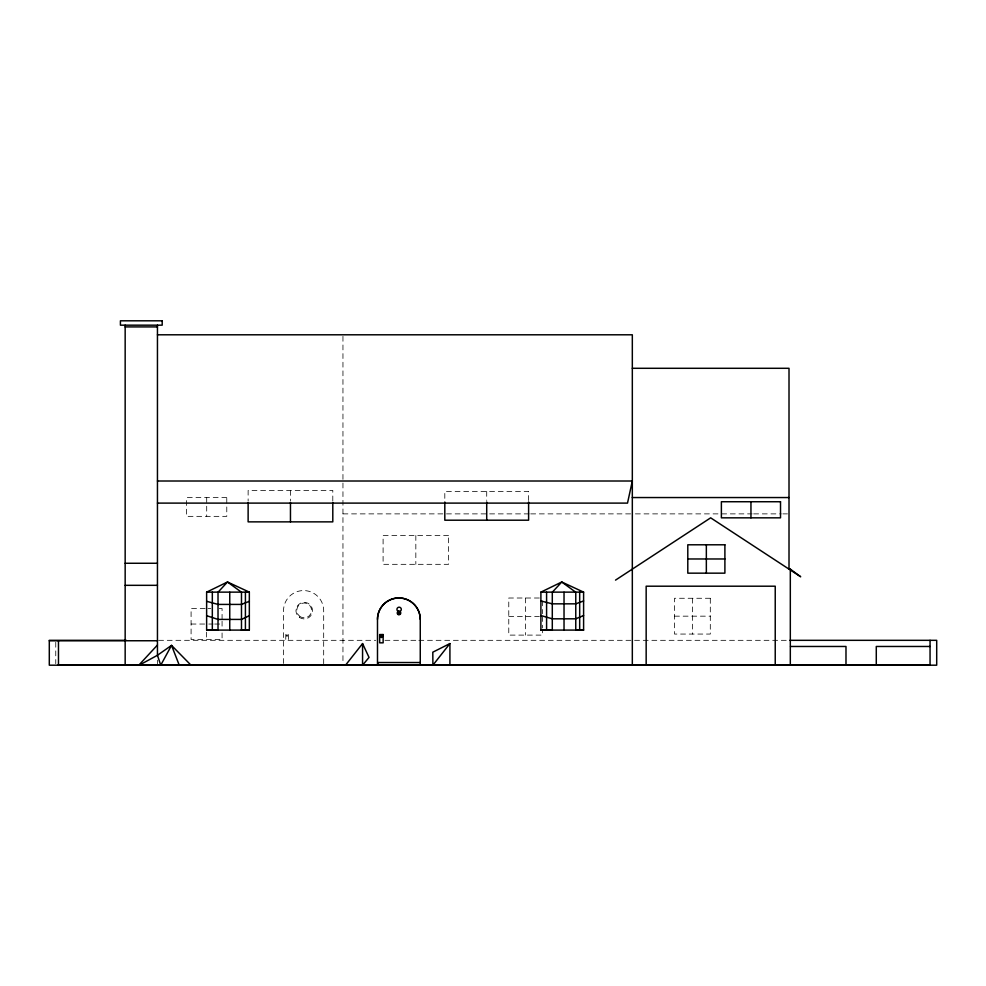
<?xml version="1.0" encoding="UTF-8"?>
<svg xmlns="http://www.w3.org/2000/svg" width="986" height="986" viewBox="0 0 986 986"><rect width="100%" height="100%" fill="white"/><g stroke="black" fill="none" stroke-linecap="round" stroke-linejoin="round"><path stroke-width="0.74" stroke-dasharray="4.93 3.7" d="M286.371 635.169C286.606 638.608 289.058 633.924 286.532 635.009M342.955 513.879L529.199 513.879M530.727 513.879L632.322 513.879M635.391 513.879L752.133 513.879M753.674 513.879L781.319 513.879M782.859 513.879L787.469 513.879M539.33 598.009L508.776 598.009L508.776 635.107L542.386 635.107L542.386 629.401M205.162 608.547L191.087 608.547L191.087 639.532L222.072 639.532L222.072 629.672M207.984 608.547L210.794 608.547M219.249 608.547L222.072 608.547L222.072 619.812M674.51 616.164L710.302 616.164M508.776 616.558L539.33 616.558M191.087 624.039L207.319 624.039M208.785 624.039L213.21 624.039M214.689 624.039L222.072 624.039M158.623 640.321L375.74 640.321M384.971 640.321L417.312 640.321M418.853 640.321L788.406 640.321M692.406 598.268L692.406 634.06M542.386 600.856L542.386 613.699M542.386 616.558L542.386 627.971M528.607 500.494L528.607 491.398L444.809 491.398L444.809 500.494M525.575 598.009L525.575 635.107M486.714 491.398L486.714 500.494M415.833 535.521L415.833 564.325M342.955 336.337L342.955 663.664M332.8 500.913L332.8 490.449L248.127 490.449L248.127 500.913M323.679 663.677L323.679 610.642A20.077 20.077 0 0 0 303.602 590.565A20.077 20.077 0 0 0 283.524 610.642L283.524 663.677M290.463 490.449L290.463 500.913M222.072 621.217L222.072 628.267M206.703 497.585L206.703 516.356M206.579 632.149L206.579 639.532M157.452 660.152L157.452 663.775M55.758 642.28L55.758 663.664M285.78 634.466L285.767 639.951L288.393 639.951L288.393 634.466L285.78 634.466M226.78 497.585L186.625 497.585L186.625 516.356L226.78 516.356L226.78 497.585M448.568 535.521L383.098 535.521L383.098 564.325L448.568 564.325L448.568 535.521M710.302 598.268L674.51 598.268L674.51 634.06L710.302 634.06L710.302 598.268M299.473 616.127A7.42 7.42 0 0 0 311.514 611.628A7.42 7.42 0 0 0 301.605 603.444A7.42 7.42 0 0 0 299.473 616.127M299.387 617.372A8.295 8.295 0 0 0 312.488 611.48A8.295 8.295 0 0 0 300.841 603.075A8.295 8.295 0 0 0 299.387 617.372"/><path stroke-width="1.48" d="M157.452 325.17L157.452 655.283L160.743 665.193L171.539 645.374L190.581 664.761M362.565 643.575L362.565 665.193L369.035 657.428L362.565 643.575L345.531 665.193L348.366 665.02M449.912 665.193L449.912 643.575L432.891 665.193L435.726 665.02M139.199 664.761L157.452 645.041M615.523 580.125L710.659 517.835L789.01 569.132L790.316 569.132L800.694 576.773L790.168 569.896M139.199 665.193L157.452 655.283L171.539 645.374L179.082 664.761M449.912 643.575L432.805 652.19L432.891 664.761M206.629 592.13L227.495 581.999L249.335 592.13L249.335 630.091L241.484 630.202L241.484 592.229L227.495 581.999L218.017 592.229L218.017 630.202L206.629 630.091L206.629 592.13L249.335 592.13M540.895 592.13L561.761 581.999L583.601 592.13L583.601 630.091L575.762 630.202L575.762 592.229L561.761 581.999L552.296 592.229L552.296 630.202L540.895 630.091L540.895 592.13L583.601 592.13M249.335 615.695L241.484 619.418L218.017 619.418L206.629 615.695M583.601 615.535L575.762 618.814L552.296 618.814L540.895 615.535M249.335 601.3L241.484 604.418L218.017 604.418L206.629 601.3M583.601 600.979L575.762 603.839L552.296 603.839L540.895 600.979M125.16 326.908L157.452 326.908M157.452 334.796L632.322 334.796L632.322 665.193M632.322 368.296L789.01 368.296L789.01 569.132M157.452 481.008L632.322 481.008L627.515 503.106L157.452 503.106M632.322 497.548L789.01 497.548M687.797 558.976L724.895 558.976M125.16 563.265L157.452 563.265M125.16 585.327L157.452 585.327M206.629 630.091L249.335 630.091M540.895 630.091L583.601 630.091M126.294 640.321L49.3 640.321L49.3 665.193L936.7 665.193L936.7 640.321L789.946 640.321M49.3 640.752L157.452 640.752M790.538 646.471L845.988 646.471L845.988 665.193M930.057 646.471L876.283 646.471L876.283 665.193M420.258 662.53L377.885 662.53L377.885 665.143M58.47 664.761L930.057 664.761M930.057 640.321L930.057 665.193M790.316 569.132L790.316 665.193M775.23 665.193L775.23 586.202L646.163 586.202L646.163 665.193M750.95 501.738L750.95 517.835M706.346 544.79L706.346 573.162M579.682 592.179L579.682 630.153M564.029 592.229L564.029 630.202M546.589 592.179L546.589 630.153M528.607 502.01L528.607 520.201L444.809 520.201L444.809 502.01M486.714 502.01L486.714 520.201M377.49 665.193L377.49 619.319A21.384 21.384 0 0 1 398.874 597.935A21.384 21.384 0 0 1 420.258 619.319L420.258 665.193M332.8 502.416L332.8 521.865L248.127 521.865L248.127 502.416M290.463 502.416L290.463 521.865M245.415 592.179L245.415 630.153M229.75 592.229L229.75 630.202M212.323 592.179L212.323 630.153M125.16 325.17L125.16 665.193M58.47 640.752L58.47 665.193M377.49 619.368A21.384 21.384 0 0 1 398.874 597.984A21.384 21.384 0 0 1 420.258 619.368M162.197 320.807L120.415 320.807L120.415 325.17L162.197 325.17L162.197 320.807M780.518 501.738L721.382 501.738L721.382 517.835L780.518 517.835L780.518 501.738M724.895 544.79L687.797 544.79L687.797 573.162L724.895 573.162L724.895 544.79M383.147 634.54L379.659 634.54L379.659 642.835L383.147 642.835L383.147 634.54M397.789 611.098A2.182 2.182 0 0 0 401.29 609.656A2.182 2.182 0 0 0 398.295 607.351A2.182 2.182 0 0 0 397.789 611.098M398.122 614.512A1.75 1.75 0 0 0 400.747 613.009A1.75 1.75 0 0 0 398.122 611.493A1.75 1.75 0 0 0 398.122 614.512M398.258 614.093A1.306 1.306 0 0 0 400.304 613.107A1.306 1.306 0 0 0 398.43 611.825A1.306 1.306 0 0 0 398.258 614.093M380.608 637.202A1.306 1.306 0 0 0 382.605 636.118A1.306 1.306 0 0 0 380.67 634.935A1.306 1.306 0 0 0 380.608 637.202A1.306 1.306 0 0 0 382.605 636.13A1.306 1.306 0 0 0 380.67 634.947A1.306 1.306 0 0 0 380.608 637.215"/></g></svg>
